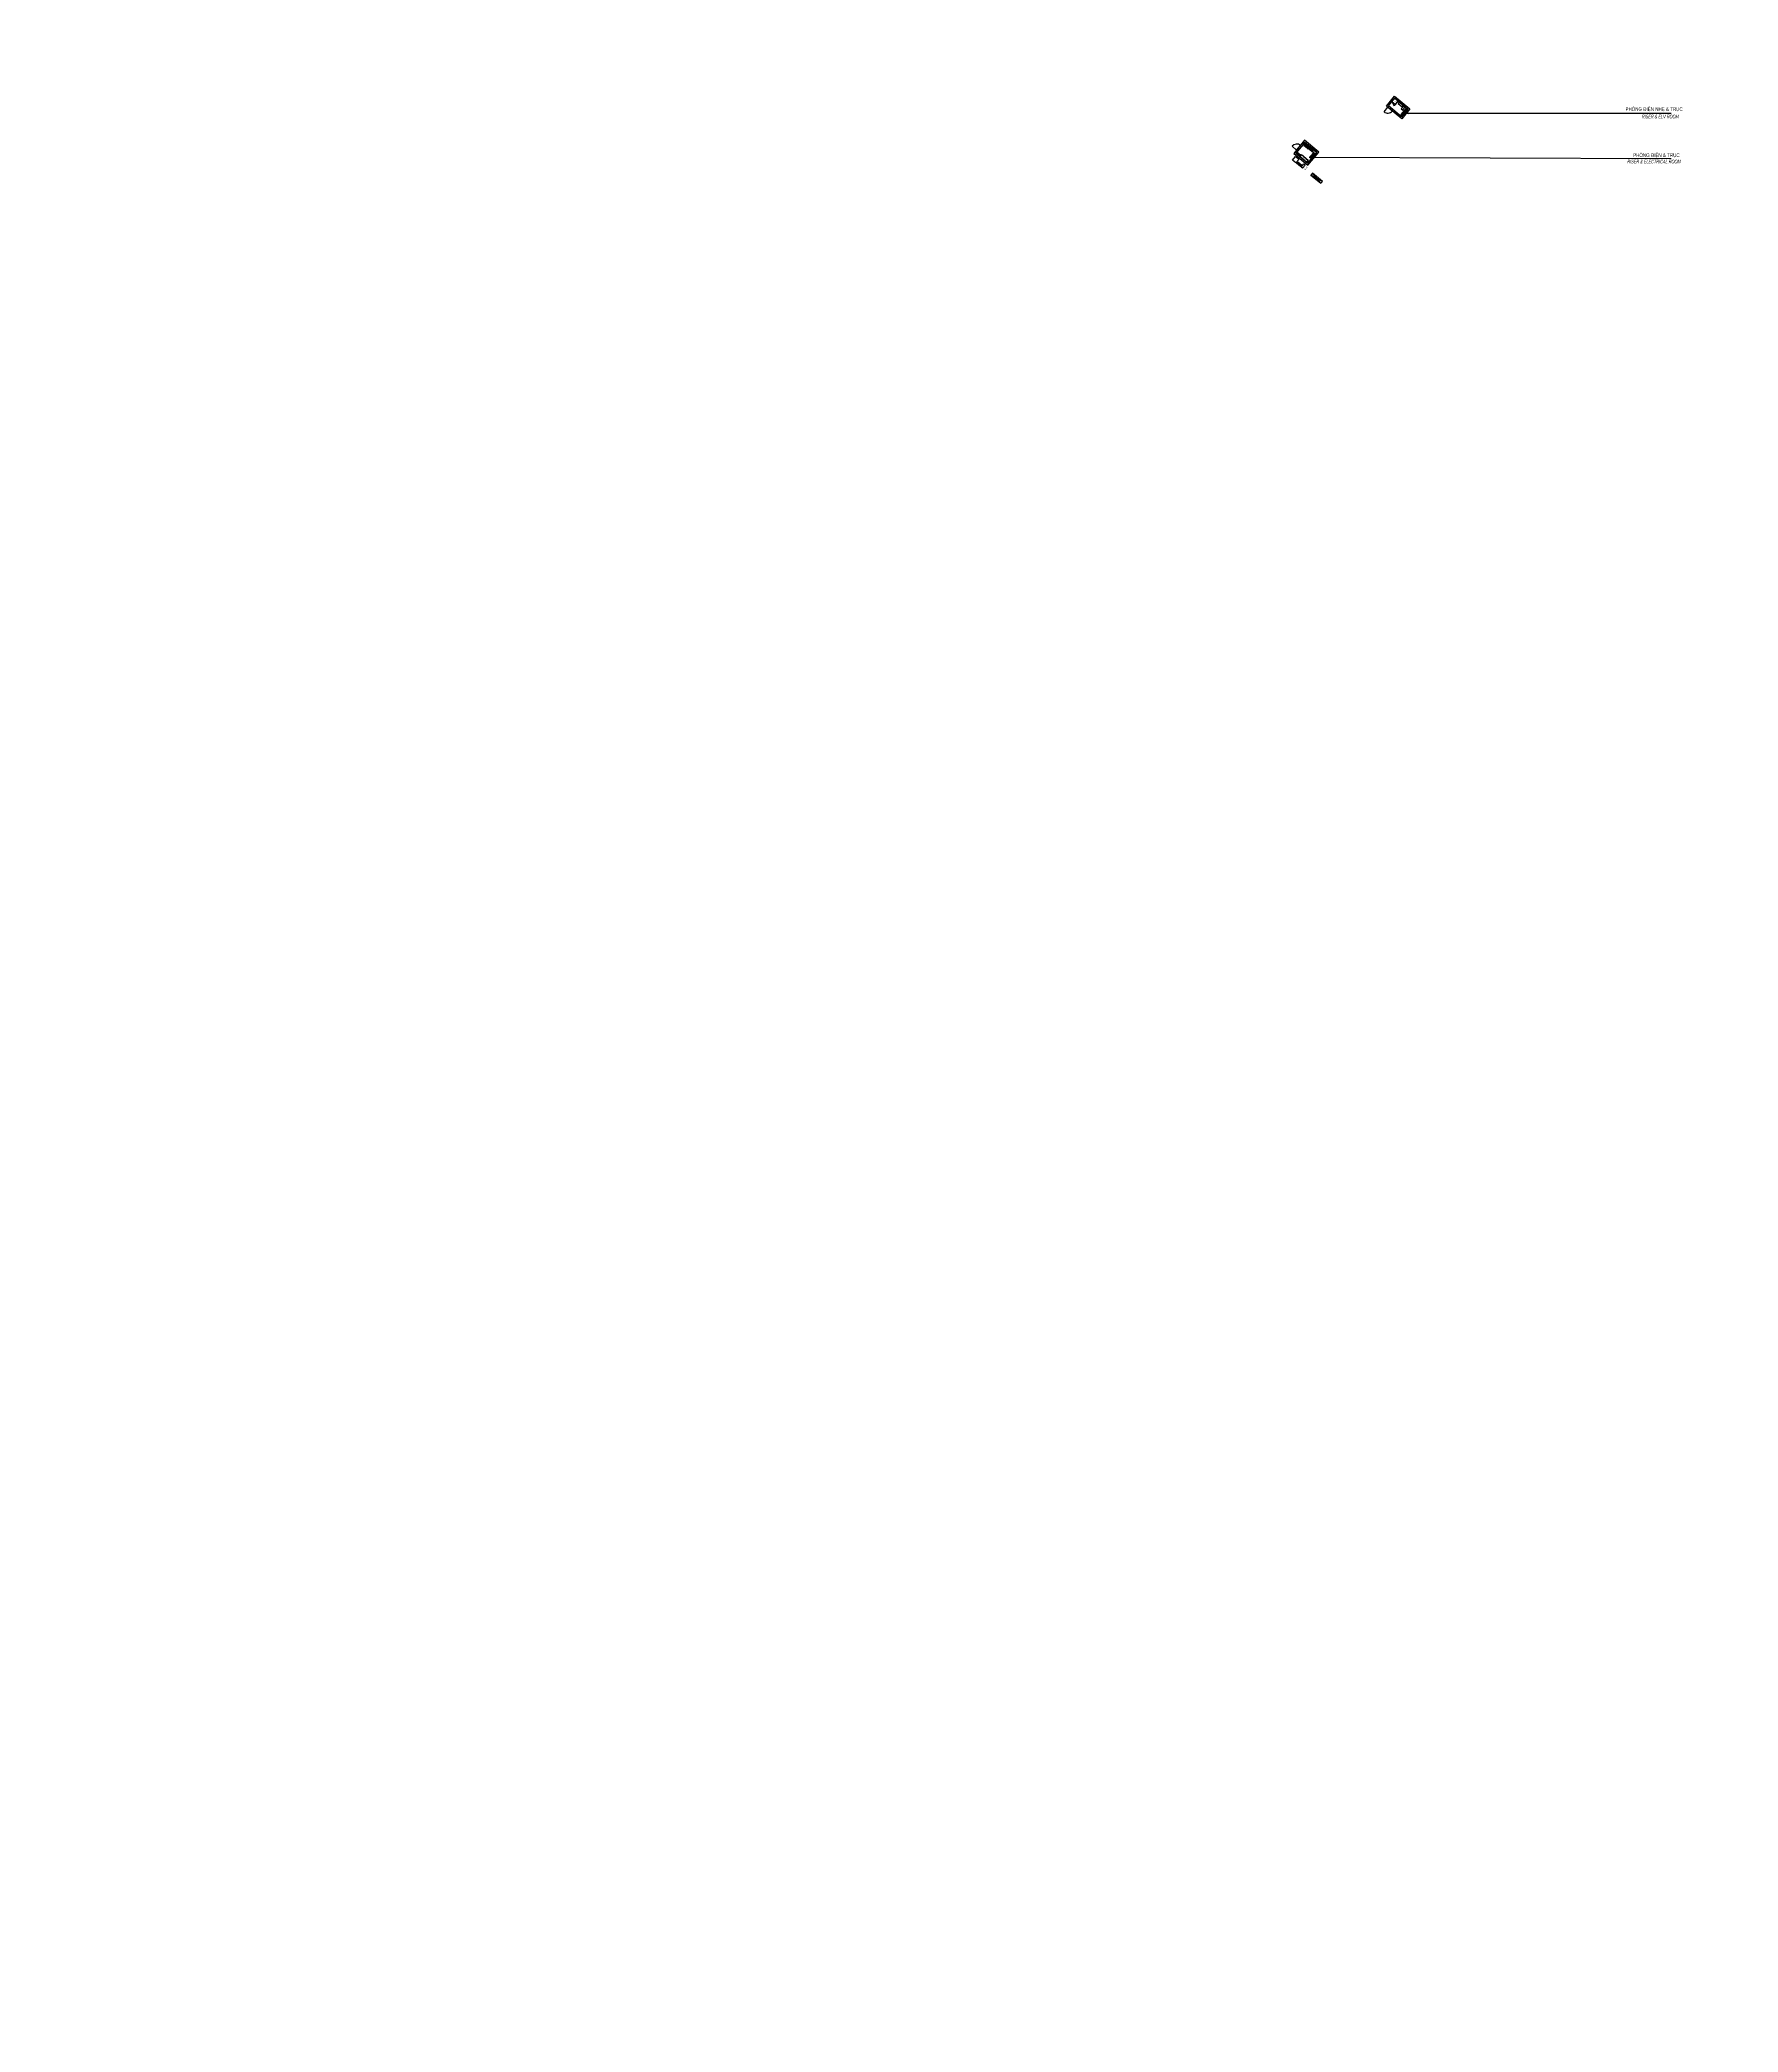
# Model space of a CAD drawing. Header units: millimetres. Extents: x -361340115 to 361596335, y -276742102 to 277032639.
# Drawn here: x -262938 to -32426, y -157419 to 112947 of the extents above; entities that cross this region are included whole.
import ezdxf

# ---------------------------------------------------------------- set-up
doc = ezdxf.new("R2010")
doc.units = ezdxf.units.MM
doc.header["$MEASUREMENT"] = 0
for name, color, linetype in [('MEP-00-TEXT', 7, 'Continuous'), ('MEP-E-P-WIRE', 7, 'P'), ('SPE-MEP-E-SLAB OPENING', 6, 'Continuous'), ('SPE-MEP-E-SLAB TEXT', 6, 'Continuous'), ('SPE-MEP-Electric', 210, 'Continuous')]:
    doc.layers.add(name, color=color, linetype=linetype)
doc.styles.add('SPE-EN', font='arial.ttf', dxfattribs={"width": 0.7, "oblique": 10})
doc.styles.get("Standard").update_dxf_attribs({"font": 'arial.ttf'})
doc.linetypes.add('P', pattern='A,10,-2.5,["P",Standard,S=1.8,R=0,X=-0.8,Y=-0.77],-2.5', length=15)
doc.dimstyles.new('SPE-DIM150', dxfattribs={"dimscale": 150, "dimtxt": 2.5, "dimasz": 2.5, "dimexe": 1.25, "dimexo": 0.625, "dimtad": 1, "dimdec": 0, "dimtxsty": 'Standard', "dimcen": 2.5, "dimadec": 0, "dimazin": 0, "dimtfac": 1, "dimtdec": 0, "dimtmove": 0, "dimatfit": 3, "dimldrblk": 'CLOSEDBLANK', "dimfxl": 1, "dimarcsym": 0})

# ---------------------------------------------------------------- blocks, each defined once
blk = doc.blocks.new('_ClosedBlank')
at = {"linetype": 'ByBlock', "lineweight": -2}
for p, q in [((-1, 0.17), (0, 0)), ((-1, 0.17), (-1, -0.17)), ((0, 0), (-1, -0.17))]:
    blk.add_line(p, q, dxfattribs=at)
blk = doc.blocks.new('Busway 1600A')
at = {"color": 3, "ltscale": 0.6}
for p, q in [((-115, 53), (-115, 51)), ((-114, 50), (-112, 50)), ((-95, 57), (-111, 57)), ((-111, 51), (-111, 53)), ((-110, 54), (-106, 54)), ((-106, 54), (-106, 53)), ((-102, 54), (-102, 53)), ((-102, 54), (-95, 54)), ((-98, 49), (-98, 49)), ((-98, 45), (-98, 31)), ((98, 31), (-98, 31)), ((98, 31), (-98, 31)), ((-98, 31), (-98, -31)), ((-98, 30), (-98, -11)), ((-94, 55), (-94, 56)), ((-94, 45), (-94, 31)), ((94, 27), (-94, 27)), ((-94, 27), (-94, -27)), ((94, -27), (94, 27)), ((98, -31), (98, 31)), ((-115, -54), (-115, -51)), ((-114, -50), (-112, -50)), ((-111, -51), (-111, -53)), ((-95, -58), (-111, -58)), ((-110, -54), (-106, -54)), ((-106, -54), (-106, -53)), ((-102, -54), (-102, -53)), ((-102, -54), (-95, -54)), ((-98, -20), (-98, -11)), ((-98, -11), (-98, -11)), ((-98, -11), (-98, -11)), ((-98, -11), (-98, -20)), ((-98, -30), (-98, -20)), ((-98, -20), (-98, -20)), ((-98, -20), (-98, -20)), ((-98, -30), (-98, -30)), ((98, -31), (-98, -31)), ((-98, -31), (98, -31)), ((-98, -45), (-98, -31)), ((-98, -49), (-98, -49)), ((-94, -27), (94, -27)), ((-94, -45), (-94, -31)), ((-94, -55), (-94, -57))]:
    blk.add_line(p, q, dxfattribs=at)
at = {"color": 1, "lineweight": -3, "ltscale": 0.6}
for p, q in [((88, 24), (-88, 24)), ((-90, -20), (-90, -21)), ((86, -16), (-86, -16)), ((-86, -25), (86, -25)), ((90, -21), (90, -20))]:
    blk.add_line(p, q, dxfattribs=at)
for points in [[(-86, 9), (86, 9, 0.4142136), (90, 13), (90, 13, 0.4142136), (86, 17), (-86, 17, 0.4142136), (-90, 13), (-90, 13, 0.4142136)], [(-86, -3), (86, -3, 0.4142136), (90, 1), (90, 2, 0.4142136), (86, 6), (-86, 6, 0.4142136), (-90, 2), (-90, 1, 0.4142136)], [(-86, -14), (86, -14, 0.4142136), (90, -10), (90, -9, 0.4142136), (86, -5), (-86, -5, 0.4142136), (-90, -9), (-90, -10, 0.4142136)]]:
    blk.add_lwpolyline(points, format="xyb", close=True, dxfattribs=at)
blk.add_lwpolyline([(88, 20), (-88, 20)], dxfattribs=at)
at = {"color": 3, "ltscale": 0.6}
for points in [[(102, 54), (95, 54, -0.4137009), (94, 55), (94, 56, -0.4142136), (95, 57), (111, 57)], [(102, 54), (102, 53, -0.4142136), (98, 49), (98, 49, 0.4142136), (94, 45), (94, 31)], [(106, 54), (106, 53, -0.4107864), (98, 45), (98, 31)], [(115, 53), (115, 51, -0.4142136), (114, 50), (112, 50, -0.4142136), (111, 51), (111, 53, 0.4137009), (110, 54), (106, 54)], [(102, -54), (102, -53, 0.4142136), (98, -49), (98, -49, -0.4142136), (94, -45), (94, -31)], [(102, -54), (95, -54, 0.4137009), (94, -55), (94, -57, 0.4142136), (95, -58), (111, -58)], [(106, -54), (106, -53, 0.4107864), (98, -45), (98, -31)], [(115, -54), (115, -51, 0.4142136), (114, -50), (112, -50, 0.4142136), (111, -51), (111, -53, -0.4137009), (110, -54), (106, -54)]]:
    blk.add_lwpolyline(points, format="xyb", dxfattribs=at)
for centre, radius, start, end in [((-111, 53), 4, 90, 180), ((-114, 51), 1, 180, 270), ((-112, 51), 1, 270, 0), ((-110, 53), 1, 90.10031, 180), ((-98, 53), 8.09, 180, 269.32876), ((-98, 53), 4, 180, 270), ((-98, 45), 4, 0, 90), ((-95, 56), 1, 0, 90), ((-95, 55), 1, 270.10031, 0), ((111, 53), 4, 0, 90), ((-114, -51), 1, 90, 180), ((-111, -54), 4, 180, 270), ((-112, -51), 1, 0, 90), ((-110, -53), 1, 180, 269.89969), ((-98, -53), 8.09, 90.67124, 180), ((-98, -53), 4, 90, 180), ((-98, -45), 4, 270, 0), ((-95, -55), 1, 360, 89.89969), ((-95, -57), 1, 270, 0), ((111, -54), 4, 270, 0)]:
    blk.add_arc(centre, radius, start, end, dxfattribs=at)
at = {"color": 1, "lineweight": -3, "ltscale": 0.6}
for centre, radius, start, end in [((-88, 22), 2, 90, 270), ((88, 22), 2, 270, 90), ((-86, -20), 4, 90, 180), ((-86, -21), 4, 180, 270), ((86, -20), 4, 0, 90), ((86, -21), 4, 270, 0)]:
    blk.add_arc(centre, radius, start, end, dxfattribs=at)
blk = doc.blocks.new('A$C691A41ED')
at = {"layer": 'SPE-MEP-E-SLAB OPENING', "extrusion": (1.27931e-07, -3.26597e-08, 1), "elevation": 0, "flags": 128}
for points in [[(24806, 1526426), (24933, 1526581), (25048, 1526486), (24921, 1526332)], [(24933, 1526581), (25080, 1526758), (25195, 1526663), (25048, 1526486)], [(25037, 1526236), (25164, 1526390), (25279, 1526295), (25152, 1526141)], [(25164, 1526390), (25310, 1526568), (25425, 1526473), (25279, 1526295)], [(25267, 1526046), (25395, 1526200), (25510, 1526105), (25382, 1525951)], [(25395, 1526200), (25541, 1526377), (25656, 1526283), (25510, 1526105)]]:
    blk.add_lwpolyline(points, close=True, dxfattribs=at)
at = {"layer": 'SPE-MEP-Electric', "elevation": 0}
for points in [[(38076, 1530088), (35995, 1531807), (37113, 1533160), (39194, 1531441)], [(38049, 1530370), (36277, 1531834), (37140, 1532878), (38912, 1531414)], [(37220, 1532034), (37602, 1532496), (37140, 1532878), (36758, 1532416)], [(38295, 1531923), (37756, 1532369), (37596, 1532176), (38136, 1531731)], [(38215, 1531276), (38565, 1531700), (38372, 1531860), (38022, 1531436)], [(23418, 1525375), (25345, 1523783), (26826, 1525574), (24899, 1527167)], [(23699, 1525402), (25318, 1524065), (26545, 1525548), (24926, 1526885)], [(24239, 1524956), (23699, 1525402), (23858, 1525595), (24398, 1525149)], [(24462, 1525226), (25387, 1524462), (25164, 1524192), (24239, 1524956)], [(26545, 1525548), (26322, 1525278), (24703, 1526615), (24926, 1526885)], [(25810, 1524663), (25617, 1524822), (26126, 1525439), (26319, 1525280)]]:
    blk.add_lwpolyline(points, close=True, dxfattribs=at)
at = {"layer": 'SPE-MEP-Electric', "extrusion": (7.57423e-09, -1.60876e-08, 1), "elevation": 0}
blk.add_lwpolyline([(35679, 1531031), (36188, 1531648), (36805, 1531139)], dxfattribs=at)
at = {"layer": 'SPE-MEP-Electric', "elevation": 0}
for points in [[(36758, 1532416), (37022, 1531877)], [(38719, 1531574), (38147, 1530489)], [(26545, 1525548), (24703, 1526615)], [(26322, 1525278), (24926, 1526885)], [(26319, 1525280), (25617, 1524822)], [(26126, 1525439), (25810, 1524663)]]:
    blk.add_lwpolyline(points, dxfattribs=at)
at = {"layer": 'SPE-MEP-Electric', "extrusion": (-1.24009e-08, 1.02457e-08, 1), "elevation": 0}
blk.add_lwpolyline([(38147, 1530489), (38912, 1531414), (38719, 1531574), (37955, 1530649)], close=True, dxfattribs=at)
blk.add_lwpolyline([(37955, 1530649), (38912, 1531414)], dxfattribs=at)
at = {"layer": 'SPE-MEP-Electric', "const_width": 50, "elevation": 0}
for points in [[(38414, 1531047), (38491, 1530983), (38237, 1530675), (38160, 1530739)], [(38733, 1531432), (38810, 1531369), (38555, 1531060), (38478, 1531124)], [(25626, 1526041), (25722, 1526156), (26261, 1525711), (26166, 1525595)], [(26147, 1525386), (26263, 1525290), (25817, 1524750), (25701, 1524846)]]:
    blk.add_lwpolyline(points, dxfattribs=at)
at = {"layer": 'SPE-MEP-Electric', "extrusion": (4.40779e-09, 1.72265e-08, 1), "elevation": 0}
blk.add_lwpolyline([(23207, 1526373), (23791, 1525825), (24333, 1526480)], dxfattribs=at)
at = {"layer": 'SPE-MEP-Electric', "extrusion": (7.57423e-09, -1.60876e-08, 1)}
blk.add_arc((36188, 1531648, 0), 800, 230.43603, 320.43603, dxfattribs=at)
at = {"layer": 'SPE-MEP-Electric'}
blk.add_arc((36758, 1532416, 0), 600, 296.14061, 320.4495, dxfattribs=at)
at = {"layer": 'SPE-MEP-Electric', "extrusion": (4.40779e-09, 1.72265e-08, 1)}
blk.add_arc((23823, 1525864, 0), 800, 50.42304, 140.42304, dxfattribs=at)
at = {"layer": 'MEP-E-P-WIRE', "color": 3, "linetype": 'Continuous', "extrusion": (1.27931e-07, -3.26597e-08, 1), "xscale": -1, "rotation": 230.4728336164401}
for p in [(25063, 1526623, 0), (25293, 1526433, 0), (25524, 1526242, 0)]:
    blk.add_blockref('Busway 1600A', p, dxfattribs=at)
at = {"layer": 'MEP-00-TEXT', "ltscale": 0.25, "extrusion": (1.27931e-07, -3.26597e-08, 1), "width": 0.6}
for p in [(24959, 1526534, 0), (25189, 1526344, 0), (25420, 1526153, 0)]:
    blk.add_text('PLUG IN', height=50, rotation=230.47283, dxfattribs=at).set_placement(p)
at = {"layer": 'SPE-MEP-E-SLAB TEXT', "oblique": 10, "width": 0.6}
for s, rotation, p in [('ELV-RACK', 320.25727, (36941, 1532598, 36)), ('DB-UPS', 320.25727, (37679, 1532160, 36)), ('UPS', 50.25727, (38299, 1531449, 36)), ('DB-CD', 320.62756, (23930, 1525278, 0)), ('DB-LEVEL', 320.62756, (24651, 1524819, 0))]:
    blk.add_text(s, height=125, rotation=rotation, dxfattribs=at).set_placement(p)
for s, p in [('RISER & ELV ROOM', (70649, 1530149, 0)), ('RISER & ELECTRICAL ROOM', (68671, 1524032, 0))]:
    blk.add_text(s, height=500, dxfattribs=at).set_placement(p)
at = {"layer": 'SPE-MEP-Electric', "style": 'SPE-EN', "width": 0.7}
for s, p in [('PHÒNG ĐIỆN NHẸ & TRỤC', (68452, 1531153, 0)), ('PHÒNG ĐIỆN & TRỤC', (69496, 1524898, 0))]:
    blk.add_text(s, height=500, dxfattribs=at).set_placement(p)
at = {"layer": 'SPE-MEP-Electric'}
for points in [[(38571, 1530843), (74666, 1530843)], [(25540, 1524898), (74666, 1524707)]]:
    blk.add_leader(points, dimstyle='SPE-DIM150', override={"dimtad": 0}, dxfattribs=at)

msp = doc.modelspace()

# ---------------------------------------------------------------- linework, layer by layer
at = {"layer": 'SPE-MEP-Electric', "extrusion": (0.041834, 0.050496, 0.997848)}
for p, q in [((-92903.6, 96635.3), (-92521.6, 97096.3)), ((-92441.6, 96252.5), (-92903.6, 96635.3)), ((-92521.6, 97096.3), (-92059.6, 96713.5)), ((-92521.5, 97096.3), (-91943.3, 96937.2)), ((-92059.6, 96713.5), (-92441.6, 96252.5)), ((-92363.3, 96190.3), (-92204.1, 96382.4)), ((-91824.3, 95743.7), (-92363.3, 96190.3)), ((-92204.1, 96382.4), (-91665.1, 95935.8)), ((-91665.1, 95935.8), (-91824.3, 95743.7)), ((-91746.9, 95680.3), (-91396.8, 96102.9)), ((-91554.4, 95520.8), (-91746.9, 95680.3)), ((-91204.3, 95943.4), (-91554.4, 95520.8)), ((-91396.8, 96102.9), (-91204.3, 95943.4))]:
    msp.add_line(p, q, dxfattribs=at)
at = {"layer": 'SPE-MEP-Electric'}
msp.add_line((-92363.3, 96190.3), (-91665.1, 95935.8), dxfattribs=at)
at = {"layer": 'SPE-MEP-Electric', "extrusion": (-1.02624e-08, -1.23911e-08, 1), "const_width": 50, "elevation": 0}
msp.add_lwpolyline([(-91294.4, 95435.9), (-91178.8, 95340.3), (-90923.7, 95648.3), (-91039.2, 95744)], dxfattribs=at)
at = {"layer": 'SPE-MEP-Electric', "elevation": 0}
msp.add_lwpolyline([(-89084.1, 93475.9), (-88861.2, 93745.7), (-90219.6, 94867.6), (-90442.5, 94597.8)], close=True, dxfattribs=at)
for points in [[(-89084.3, 93476), (-90219.6, 94867.6)], [(-88861.2, 93745.7), (-90442.5, 94597.8)]]:
    msp.add_lwpolyline(points, dxfattribs=at)
at = {"layer": 'SPE-MEP-Electric', "const_width": 50, "elevation": 0}
msp.add_lwpolyline([(-89741.8, 94284.9), (-89837.3, 94169.3), (-89297.6, 93723.5), (-89202.1, 93839.1)], dxfattribs=at)

# ---------------------------------------------------------------- block references
at = {"layer": 'SPE-MEP-Electric'}
msp.add_blockref('A$C691A41ED', (-116173.4, -1427854.4, 0), dxfattribs=at)

doc.saveas('drawing.dxf')
